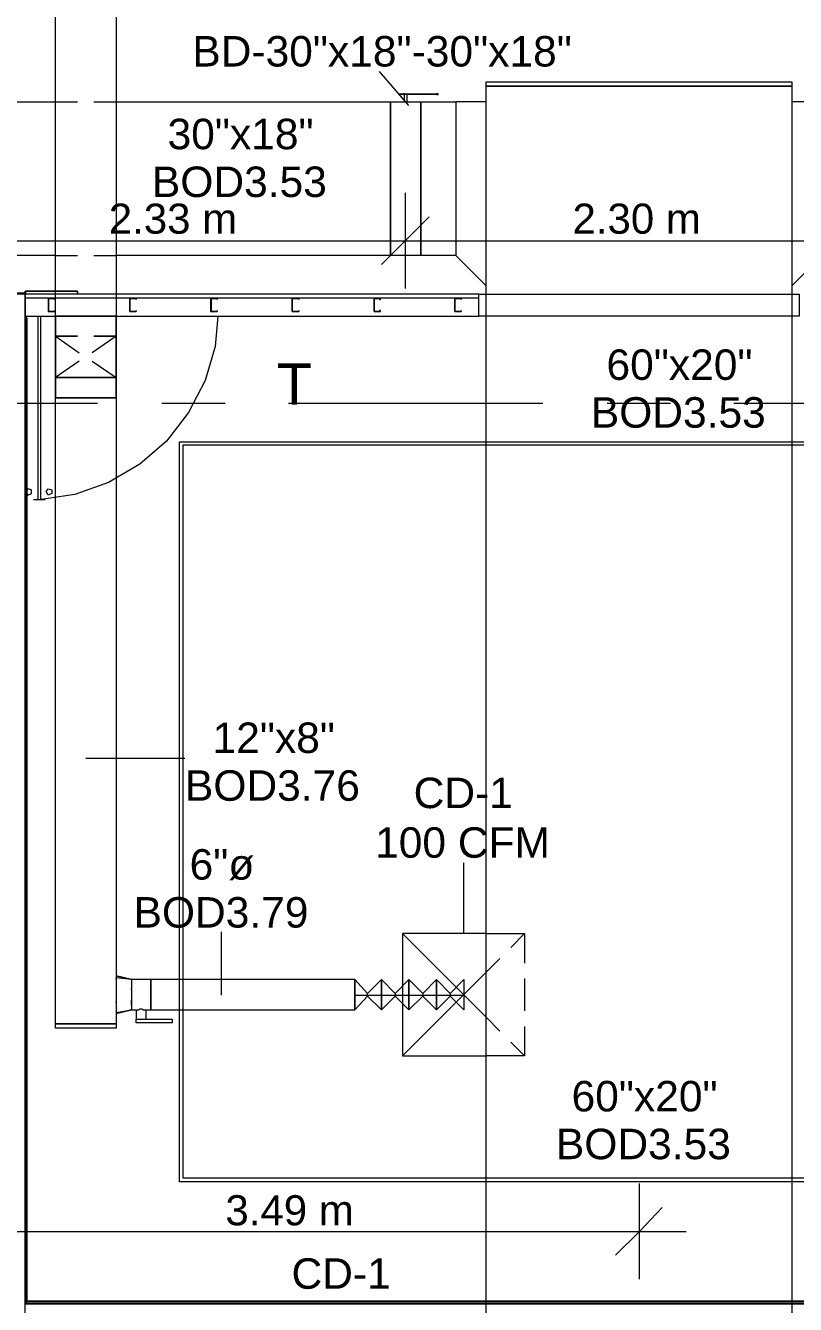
# Model space of a CAD drawing. Header units: metres. Extents: x -2 to 237, y -8 to 52.
# Drawn here: x 16.27 to 20.11, y 27.86 to 34.23 of the extents above; entities that cross this region are included whole.
import ezdxf

# ---------------------------------------------------------------- set-up
doc = ezdxf.new("R2010")
doc.units = ezdxf.units.M
doc.layers.add('HVAC - Ductos', color=5, linetype='Continuous', lineweight=0)
doc.layers.add('PDF2_Text', color=7, linetype='Continuous', lineweight=0)
doc.layers.add('PDF2_Geometry', color=7, linetype='Continuous', lineweight=0, true_color=0xaaaaaa)
doc.styles.add('PDF Helvetica', font='')
doc.styles.get('PDF Helvetica').set_extended_font_data('Helvetica')

msp = doc.modelspace()

# ---------------------------------------------------------------- linework, layer by layer
at = {"layer": 'HVAC - Ductos', "lineweight": 0}
for points in [[(16.4197, 32.7865), (16.4197, 39.375), (16.7221, 39.375), (16.7221, 32.7865)], [(20.0942, 33.932), (18.5685, 33.932), (18.5685, 33.9549), (20.0942, 33.9549)], [(18.5685, 27.4993), (18.5685, 33.932), (20.0942, 33.932), (20.0942, 27.4993)], [(18.2432, 33.089), (18.2432, 33.8541), (18.4173, 33.8541), (18.4173, 33.089), (18.5685, 32.9378), (18.5685, 33.8541), (18.4173, 33.8541), (18.4173, 33.089)], [(20.2454, 33.089), (20.2454, 33.8541), (20.0942, 33.8541), (20.0942, 32.9378)], [(16.7221, 32.3788), (16.4197, 32.3788), (16.4197, 32.4384), (16.4197, 32.4979), (16.4197, 32.5483), (16.4197, 32.5941), (16.4197, 32.6354), (16.4197, 32.6629), (16.4197, 32.6766), (16.4197, 32.6857), (16.4197, 32.4796), (16.7221, 32.4796), (16.7221, 32.6857), (16.7221, 32.6766), (16.7221, 32.6629), (16.7221, 32.6354), (16.7221, 32.5941), (16.7221, 32.5483), (16.7221, 32.4979), (16.7221, 32.4384)], [(16.7221, 32.3788), (16.7221, 29.2587), (16.4197, 29.2587), (16.4197, 32.3788)], [(17.9133, 29.3274), (17.9133, 29.3365), (17.9133, 29.3503), (17.9133, 29.3641), (17.9133, 29.3823), (17.9133, 29.4007), (17.9133, 29.4236), (17.9133, 29.4419), (17.9133, 29.4557), (17.9133, 29.4694), (17.9133, 29.4739), (17.9133, 29.4785), (17.9133, 29.4739), (17.9133, 29.4694), (17.9133, 29.4557), (17.9133, 29.4419), (17.9133, 29.4236), (17.9133, 29.4007), (17.9133, 29.3823), (17.9133, 29.3641), (17.9133, 29.3503), (17.9133, 29.3365)], [(16.7999, 29.4282), (16.7999, 29.4328)], [(16.7999, 29.3503), (16.7999, 29.3732), (16.7999, 29.3777), (16.7999, 29.3732)], [(17.0016, 29.2815), (17.0016, 29.2633), (16.8229, 29.2633), (16.8229, 29.2815)], [(16.4197, 29.2587), (16.7221, 29.2587), (16.7221, 29.2357), (16.4197, 29.2357)]]:
    msp.add_lwpolyline(points, close=True, dxfattribs=at)
for points in [[(18.1836, 33.8357), (18.037, 34.0053)], [(16.4197, 33.089), (15.7828, 33.089), (15.7828, 33.8541), (16.4197, 33.8541)], [(16.4197, 33.8541), (16.5296, 33.8541)], [(16.6121, 33.8541), (16.7221, 33.8541)], [(16.7221, 33.8541), (18.092, 33.8541), (18.092, 33.089), (16.7221, 33.089)], [(18.1653, 33.4005), (18.1653, 33.1623), (18.1653, 32.924)], [(18.2845, 33.2814), (18.1653, 33.1623), (18.0462, 33.0431)], [(15.5995, 33.1623), (18.1653, 33.1623), (20.7082, 33.1623)], [(16.4197, 33.089), (16.5296, 33.089)], [(16.6121, 33.089), (16.7221, 33.089)], [(16.7221, 32.6857), (16.7221, 32.6903), (16.7221, 32.7041), (16.7221, 32.727), (16.7221, 32.7545), (16.7221, 32.7865), (16.4197, 32.7865), (16.4197, 32.727), (16.4197, 32.6674), (16.4197, 32.617), (16.4197, 32.5712), (16.4197, 32.5346), (16.4197, 32.5025), (16.4197, 32.4888), (16.4197, 32.4796), (16.4197, 32.475), (16.4197, 32.4612), (16.4197, 32.4384), (16.4197, 32.4108), (16.4197, 32.3788)], [(16.4197, 32.6857), (16.4197, 32.6903), (16.4197, 32.7041), (16.4197, 32.727), (16.4197, 32.7545), (16.4197, 32.7865)], [(16.7221, 32.7865), (16.7221, 32.727), (16.7221, 32.6674), (16.7221, 32.617), (16.7221, 32.5712), (16.7221, 32.5346), (16.7221, 32.5025), (16.7221, 32.4888), (16.7221, 32.4796)], [(16.5296, 32.6857), (16.4197, 32.6857)], [(16.7221, 32.6857), (16.6121, 32.6857)], [(16.4197, 32.4796), (16.7221, 32.4796), (16.4197, 32.4796)], [(16.7221, 32.3788), (16.7221, 32.4108), (16.7221, 32.4384), (16.7221, 32.4612), (16.7221, 32.475), (16.7221, 32.4796)], [(16.5709, 30.5827), (17.0657, 30.5827)], [(18.4585, 29.7077), (18.4585, 30.0604)], [(17.249, 29.4007), (17.249, 29.7168)], [(18.5685, 29.7077), (18.1516, 29.7077), (18.1516, 29.0983), (18.5685, 29.0983)], [(18.5685, 29.2907), (18.1516, 29.7077)], [(18.5685, 29.7077), (18.7609, 29.7077), (18.7609, 29.561)], [(18.6922, 29.639), (18.7609, 29.7077)], [(18.5685, 29.5152), (18.6372, 29.584)], [(16.7221, 29.4969), (16.7999, 29.4785), (16.7221, 29.4969), (16.7221, 29.4923)], [(16.7221, 29.4969), (16.7221, 29.4969)], [(16.7999, 29.4785), (16.7221, 29.4877), (16.7221, 29.4785), (16.7221, 29.4831)], [(16.7221, 29.3137), (16.7999, 29.3274), (16.8229, 29.3274), (16.8229, 29.2815), (16.8275, 29.2815), (16.8366, 29.2815), (16.8412, 29.2815), (16.8458, 29.2815), (16.855, 29.2815), (16.8596, 29.2815), (16.8641, 29.2815), (16.8687, 29.2815), (16.8733, 29.2815), (16.8733, 29.3274), (16.8962, 29.3274), (16.8962, 29.3365), (16.8962, 29.3503), (16.8962, 29.3641), (16.8962, 29.3823), (16.8962, 29.4007), (16.8962, 29.4236), (16.8962, 29.4419), (16.8962, 29.4557), (16.8962, 29.4694), (16.8962, 29.4739), (16.8962, 29.4785), (16.7999, 29.4785), (16.7999, 29.4739), (16.7999, 29.4694), (16.7999, 29.4557), (16.7999, 29.4419), (16.7999, 29.4236), (16.7999, 29.4007), (16.7999, 29.3823), (16.7999, 29.3641), (16.7999, 29.3503), (16.7999, 29.3365), (16.7999, 29.3319), (16.7999, 29.3274), (16.7999, 29.3319), (16.7999, 29.3274)], [(16.7221, 29.4739), (16.7221, 29.4557), (16.7221, 29.4511), (16.7221, 29.4465), (16.7221, 29.4373), (16.7221, 29.4236), (16.7221, 29.419), (16.7221, 29.4144), (16.7221, 29.3915), (16.7221, 29.3869), (16.7221, 29.3823), (16.7221, 29.3686), (16.7221, 29.3595), (16.7221, 29.3549)], [(17.9775, 29.4099), (18.0462, 29.4785), (18.0462, 29.3274), (17.9775, 29.3961), (17.9775, 29.4099), (17.9133, 29.4785), (16.8962, 29.4785), (16.8962, 29.4739), (16.8962, 29.4694), (16.8962, 29.4557), (16.8962, 29.4419), (16.8962, 29.4236), (16.8962, 29.4007), (16.8962, 29.3823), (16.8962, 29.3641), (16.8962, 29.3503), (16.8962, 29.3365), (16.8962, 29.3274), (17.9133, 29.3274), (17.9133, 29.4785), (17.9133, 29.3274), (17.9775, 29.3961)], [(18.1149, 29.4099), (18.1836, 29.4785), (18.1836, 29.3274), (18.1149, 29.3961), (18.0462, 29.3274), (18.0462, 29.4785), (18.1149, 29.4099), (18.1149, 29.3961)], [(18.1516, 29.0983), (18.5685, 29.5152)], [(18.2524, 29.4099), (18.3211, 29.4785), (18.3211, 29.3274), (18.2524, 29.3961), (18.1836, 29.3274), (18.1836, 29.4785), (18.2524, 29.4099), (18.2524, 29.3961)], [(18.3898, 29.4099), (18.4585, 29.4785), (18.4585, 29.3274), (18.3898, 29.3961), (18.3211, 29.3274), (18.3211, 29.4785), (18.3898, 29.4099), (18.3898, 29.3961)], [(18.7609, 29.4831), (18.7609, 29.3228)], [(17.9133, 29.4007), (18.0233, 29.4007), (18.1332, 29.4007), (18.2341, 29.4007), (18.3257, 29.4007), (18.3944, 29.4007), (18.4402, 29.4007), (18.4585, 29.4007)], [(16.7221, 29.3641), (16.7221, 29.3686)], [(16.7221, 29.3503), (16.7221, 29.3319)], [(16.8229, 29.3274), (16.8275, 29.3274), (16.8366, 29.3274), (16.8412, 29.3319), (16.8504, 29.3319), (16.8596, 29.3274), (16.8687, 29.3274), (16.8733, 29.3274)], [(16.7221, 29.3274), (16.7221, 29.3182), (16.7221, 29.3137), (16.7221, 29.3091)], [(16.7221, 29.3091), (16.7999, 29.3274), (16.7221, 29.3091)], [(16.7221, 29.3091), (16.7221, 29.3091)], [(18.6372, 29.222), (18.5685, 29.2907)], [(18.7609, 29.2449), (18.7609, 29.0983), (18.5685, 29.0983)], [(18.7609, 29.0983), (18.6922, 29.167)], [(19.3337, 27.985), (19.3337, 28.2232), (19.3337, 28.4614)], [(19.4482, 28.3423), (19.3337, 28.2232), (19.2146, 28.104)], [(15.5995, 28.2232), (19.5673, 28.2232)]]:
    msp.add_lwpolyline(points, dxfattribs=at)
at = {"layer": 'PDF2_Geometry', "color": 5, "lineweight": 0}
for points in [[(18.3211, 33.8907), (18.3257, 33.8907), (18.3303, 33.8907), (18.3257, 33.8907), (18.3211, 33.8907), (18.1653, 33.8907), (18.1332, 33.8907), (18.1332, 33.8953), (18.1653, 33.8953), (18.1653, 33.8907), (18.1608, 33.8907), (18.1562, 33.8907), (18.1608, 33.8907), (18.1608, 33.8541)], [(18.1653, 33.8953), (18.3211, 33.8953), (18.3257, 33.8953), (18.3303, 33.8953), (18.3257, 33.8953), (18.3211, 33.8953)], [(18.1744, 33.8541), (18.1744, 33.8907)], [(18.3303, 33.8953), (18.3303, 33.8953)], [(18.3303, 33.8907), (18.3303, 33.8953)], [(18.3303, 33.8907), (18.3303, 33.8907)]]:
    msp.add_lwpolyline(points, dxfattribs=at)
for points in [[(18.1653, 33.8953), (18.1608, 33.8953), (18.1562, 33.8953), (18.1608, 33.8953)], [(18.092, 33.8541), (18.2432, 33.8541), (18.2432, 33.089), (18.092, 33.089)]]:
    msp.add_lwpolyline(points, close=True, dxfattribs=at)
at = {"layer": 'PDF2_Geometry', "lineweight": 0}
for points in [[(16.2685, 32.8965), (16.2685, 32.8324), (16.2685, 32.8965), (11.7784, 32.8965), (11.7784, 32.9011), (16.2731, 32.9011), (16.2731, 32.8965), (16.2731, 32.9011), (11.7784, 32.9011), (11.7784, 32.8965)], [(16.0531, 26.6013), (16.2685, 26.6013), (16.2685, 32.6812), (16.2685, 32.6949), (16.2685, 32.8782), (18.5319, 32.8782)], [(16.3326, 32.7865), (16.3326, 31.8702)], [(17.2307, 32.7865), (17.2169, 32.6354), (17.1665, 32.4658), (17.084, 32.3055), (16.9741, 32.1635), (16.8412, 32.0489), (16.6855, 31.9572), (16.5159, 31.8977), (16.3372, 31.8702)], [(16.3464, 31.8702), (16.3464, 32.7865)], [(20.6669, 30.6332), (20.4837, 30.6332), (21.2213, 30.6332), (20.4837, 30.6332), (20.4837, 28.4706), (20.4699, 28.4706), (17.0566, 28.4706), (17.0382, 28.4706), (17.0382, 32.1451), (17.0382, 32.1589), (20.4653, 32.1589), (20.4653, 32.7865), (20.4653, 32.1589), (20.4653, 32.7637), (20.4653, 32.1589)], [(16.6305, 32.3513), (15.3613, 32.3513)], [(17.2673, 32.3513), (16.9512, 32.3513)], [(18.8526, 32.3513), (17.5834, 32.3513)], [(19.4895, 32.3513), (19.1733, 32.3513)], [(21.0747, 32.3513), (19.8056, 32.3513)], [(20.4699, 28.489), (17.0566, 28.489), (17.0566, 32.1451), (20.4653, 32.1451)], [(16.3693, 31.8702), (16.3098, 31.8702)], [(16.2685, 27.8658), (21.2213, 27.8658), (16.2685, 27.8658)], [(16.2685, 27.8658), (21.2213, 27.8658), (16.2685, 27.8658)], [(16.2685, 27.7375), (16.2685, 27.8658), (21.2213, 27.8658), (16.2685, 27.8658)], [(16.2685, 27.8658), (21.2213, 27.8658), (16.2685, 27.8658)], [(16.2685, 27.8658), (21.2213, 27.8658), (16.2685, 27.8658)], [(21.2121, 27.875), (16.2777, 27.875)], [(21.2121, 27.875), (16.2777, 27.875)]]:
    msp.add_lwpolyline(points, dxfattribs=at)
for points in [[(16.2685, 32.9011), (16.2685, 32.9103), (16.5296, 32.9103), (16.5296, 32.8965), (16.5296, 32.9103), (16.2685, 32.9103)], [(18.5319, 32.8965), (16.2685, 32.8965), (16.2685, 32.7865), (18.5319, 32.7865)], [(16.4151, 32.8736), (16.3876, 32.8736), (16.383, 32.8736), (16.383, 32.869), (16.383, 32.8095), (16.3876, 32.8095), (16.4151, 32.8095), (16.4151, 32.8141), (16.4151, 32.8095), (16.3876, 32.8095), (16.3876, 32.869), (16.3876, 32.8736), (16.4151, 32.8736), (16.4151, 32.869)], [(16.8229, 32.8736), (16.7908, 32.8736), (16.7908, 32.869), (16.7908, 32.8095), (16.8229, 32.8095), (16.8229, 32.8141), (16.8229, 32.8095), (16.7908, 32.8095), (16.7908, 32.869), (16.7908, 32.8736), (16.8229, 32.8736), (16.8229, 32.869)], [(17.2261, 32.8736), (17.1986, 32.8736), (17.194, 32.869), (17.194, 32.8095), (17.1986, 32.8095), (17.2261, 32.8095), (17.2261, 32.8141), (17.2261, 32.8095), (17.1986, 32.8095), (17.1986, 32.869), (17.1986, 32.8736), (17.2261, 32.8736), (17.2261, 32.869)], [(17.6338, 32.8736), (17.6018, 32.8736), (17.6018, 32.869), (17.6018, 32.8095), (17.6338, 32.8095), (17.6338, 32.8141), (17.6338, 32.8095), (17.6018, 32.8095), (17.6018, 32.869), (17.6018, 32.8736), (17.6338, 32.8736), (17.6338, 32.869)], [(18.0416, 32.8736), (18.0096, 32.8736), (18.0096, 32.869), (18.0096, 32.8095), (18.0416, 32.8095), (18.0416, 32.8141), (18.037, 32.8141), (18.037, 32.8095), (18.0096, 32.8095), (18.0096, 32.869), (18.0096, 32.8736), (18.037, 32.8736), (18.037, 32.869), (18.0416, 32.869)], [(18.4448, 32.8736), (18.4173, 32.8736), (18.4127, 32.8736), (18.4127, 32.869), (18.4127, 32.8095), (18.4173, 32.8095), (18.4448, 32.8095), (18.4448, 32.8141), (18.4448, 32.8095), (18.4173, 32.8095), (18.4127, 32.8095), (18.4127, 32.869), (18.4127, 32.8736), (18.4173, 32.8736), (18.4448, 32.8736), (18.4448, 32.869)], [(18.5319, 32.7865), (18.5319, 32.8965), (20.1309, 32.8965), (20.1309, 32.7865)], [(16.2685, 27.875), (16.2685, 32.7774), (16.2731, 32.7774), (16.2777, 32.7774), (16.2731, 32.7774), (16.2731, 27.8658), (16.2731, 32.7774), (16.2777, 32.7774), (16.2731, 32.7774), (16.2685, 32.7774)], [(16.2777, 32.7774), (16.2777, 27.875)], [(16.2777, 32.7774), (16.2777, 27.875)], [(16.2731, 31.9114), (16.2822, 31.8931), (16.3006, 31.9023), (16.3006, 31.9206), (16.2822, 31.9252)], [(16.3739, 31.9114), (16.383, 31.9252), (16.4014, 31.9206), (16.4014, 31.9023), (16.383, 31.8931)], [(16.2777, 27.875), (21.2121, 27.875)], [(16.2685, 27.8612), (21.2213, 27.8612)]]:
    msp.add_lwpolyline(points, close=True, dxfattribs=at)
at = {"layer": 'PDF2_Geometry', "color": 254, "lineweight": 0, "true_color": 0xd2d2d2}
for points in [[(16.7908, 32.8553), (16.7908, 32.8599)], [(16.8045, 32.8736), (16.8045, 32.8736)], [(17.6246, 32.8095), (17.6292, 32.8095)]]:
    msp.add_lwpolyline(points, dxfattribs=at)
at = {"layer": 'PDF2_Geometry', "color": 8, "lineweight": 0, "true_color": 0x808080}
for points in [[(16.5388, 32.5621), (16.4197, 32.4796), (16.4197, 32.6857), (16.5388, 32.6033)], [(16.4197, 32.6857), (16.5296, 32.6857)], [(16.603, 32.5621), (16.7221, 32.4796), (16.7221, 32.6857), (16.603, 32.6033)], [(16.6121, 32.6857), (16.7221, 32.6857)], [(16.5296, 32.4796), (16.4197, 32.4796)], [(16.7221, 32.4796), (16.6121, 32.4796)]]:
    msp.add_lwpolyline(points, dxfattribs=at)

# ---------------------------------------------------------------- texts
at = {"layer": 'PDF2_Text', "lineweight": 0, "attachment_point": 4, "style": 'PDF Helvetica'}
for s, insert, char_height in [('BD-30"x18"-30"x18"', (17.1031, 34.1057), 0.151898), ('30"x18"', (16.9794, 33.6934), 0.1519), ('BOD3.53', (16.9015, 33.4551), 0.1519), ('2.33 m', (16.6861, 33.2712), 0.15002), ('2.30 m', (18.9999, 33.2712), 0.15002), ('60"x20"', (19.1695, 32.5433), 0.1519), ('T', (17.5246, 32.448), 0.2047), ('BOD3.53', (19.0916, 32.3051), 0.1519), ('12"x8"', (17.2039, 30.6831), 0.1519), ('BOD3.76', (17.0664, 30.4449), 0.1519), ('CD-1', (18.2073, 30.4082), 0.1519), ('100 CFM', (18.0149, 30.1608), 0.1519), ('6"ø', (17.0893, 30.0508), 0.1519), ('BOD3.79', (16.8098, 29.8126), 0.1519), ('60"x20"', (18.9953, 28.8962), 0.1519), ('BOD3.53', (18.9175, 28.6579), 0.1519), ('3.49 m', (17.268, 28.3274), 0.15002), ('CD-1', (17.5979, 28.0119), 0.1519)]:
    msp.add_mtext(s, dxfattribs=dict(at, insert=insert, char_height=char_height))

doc.saveas('drawing.dxf')
